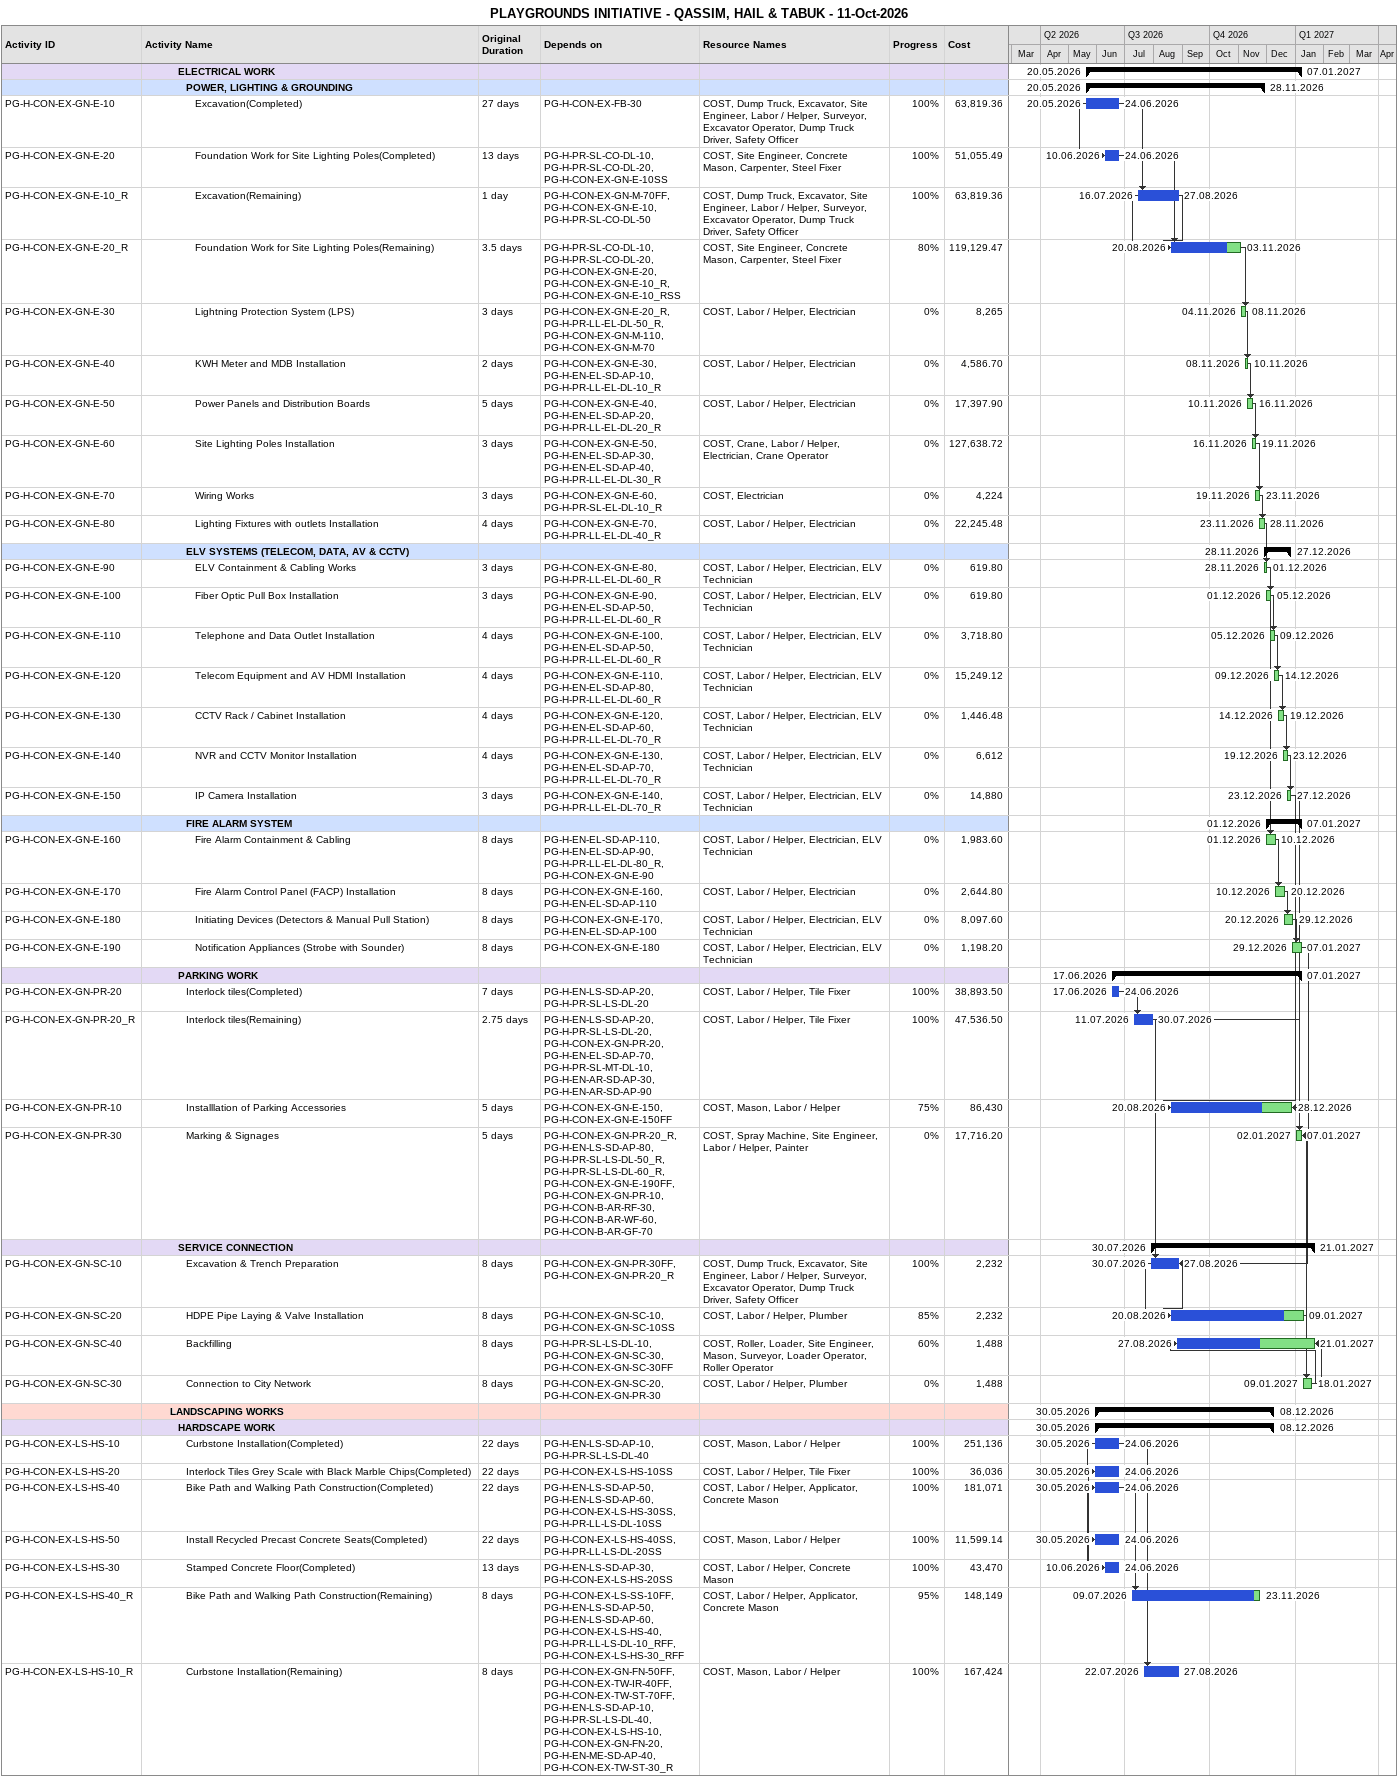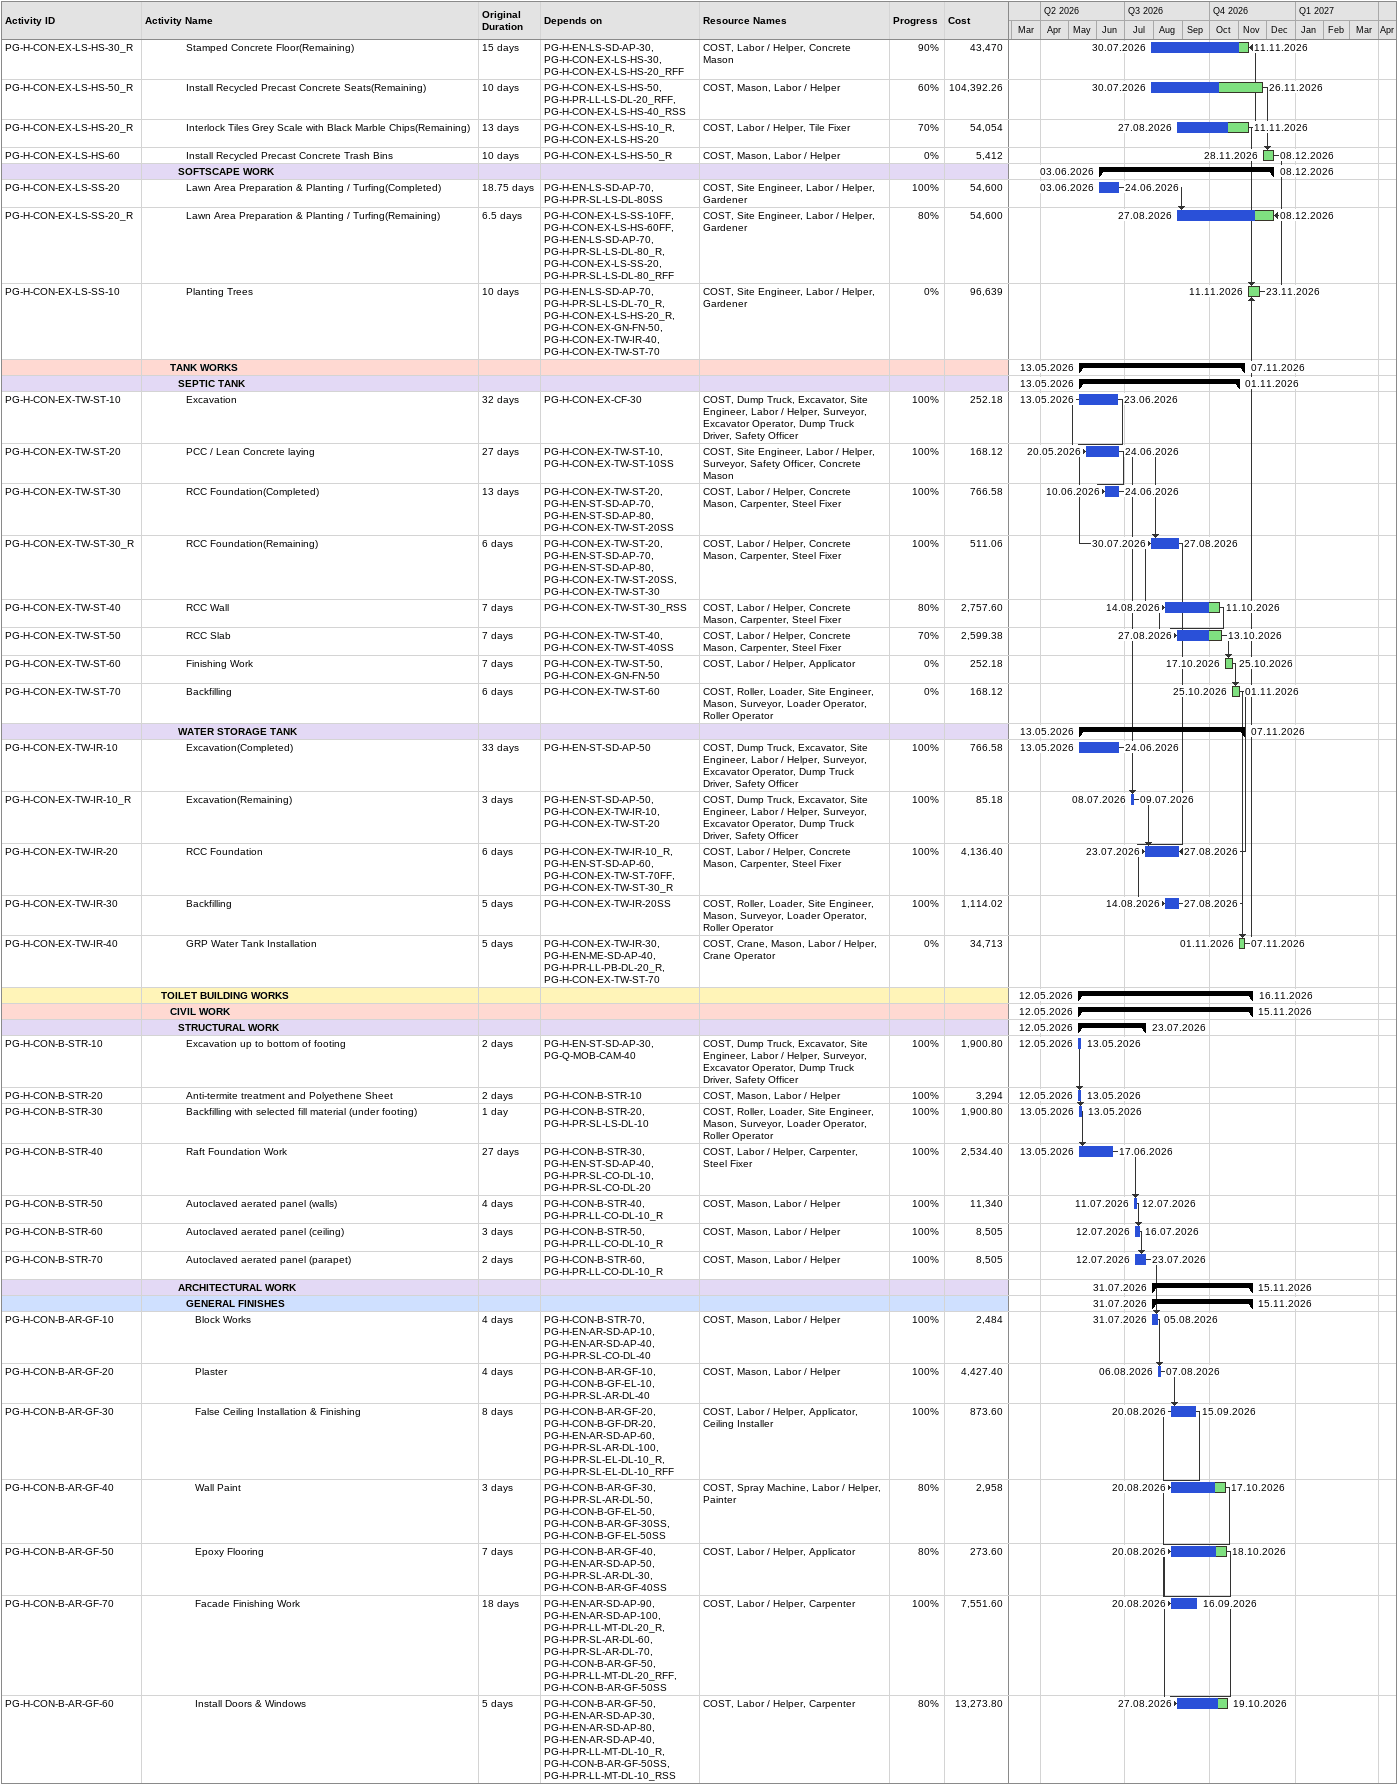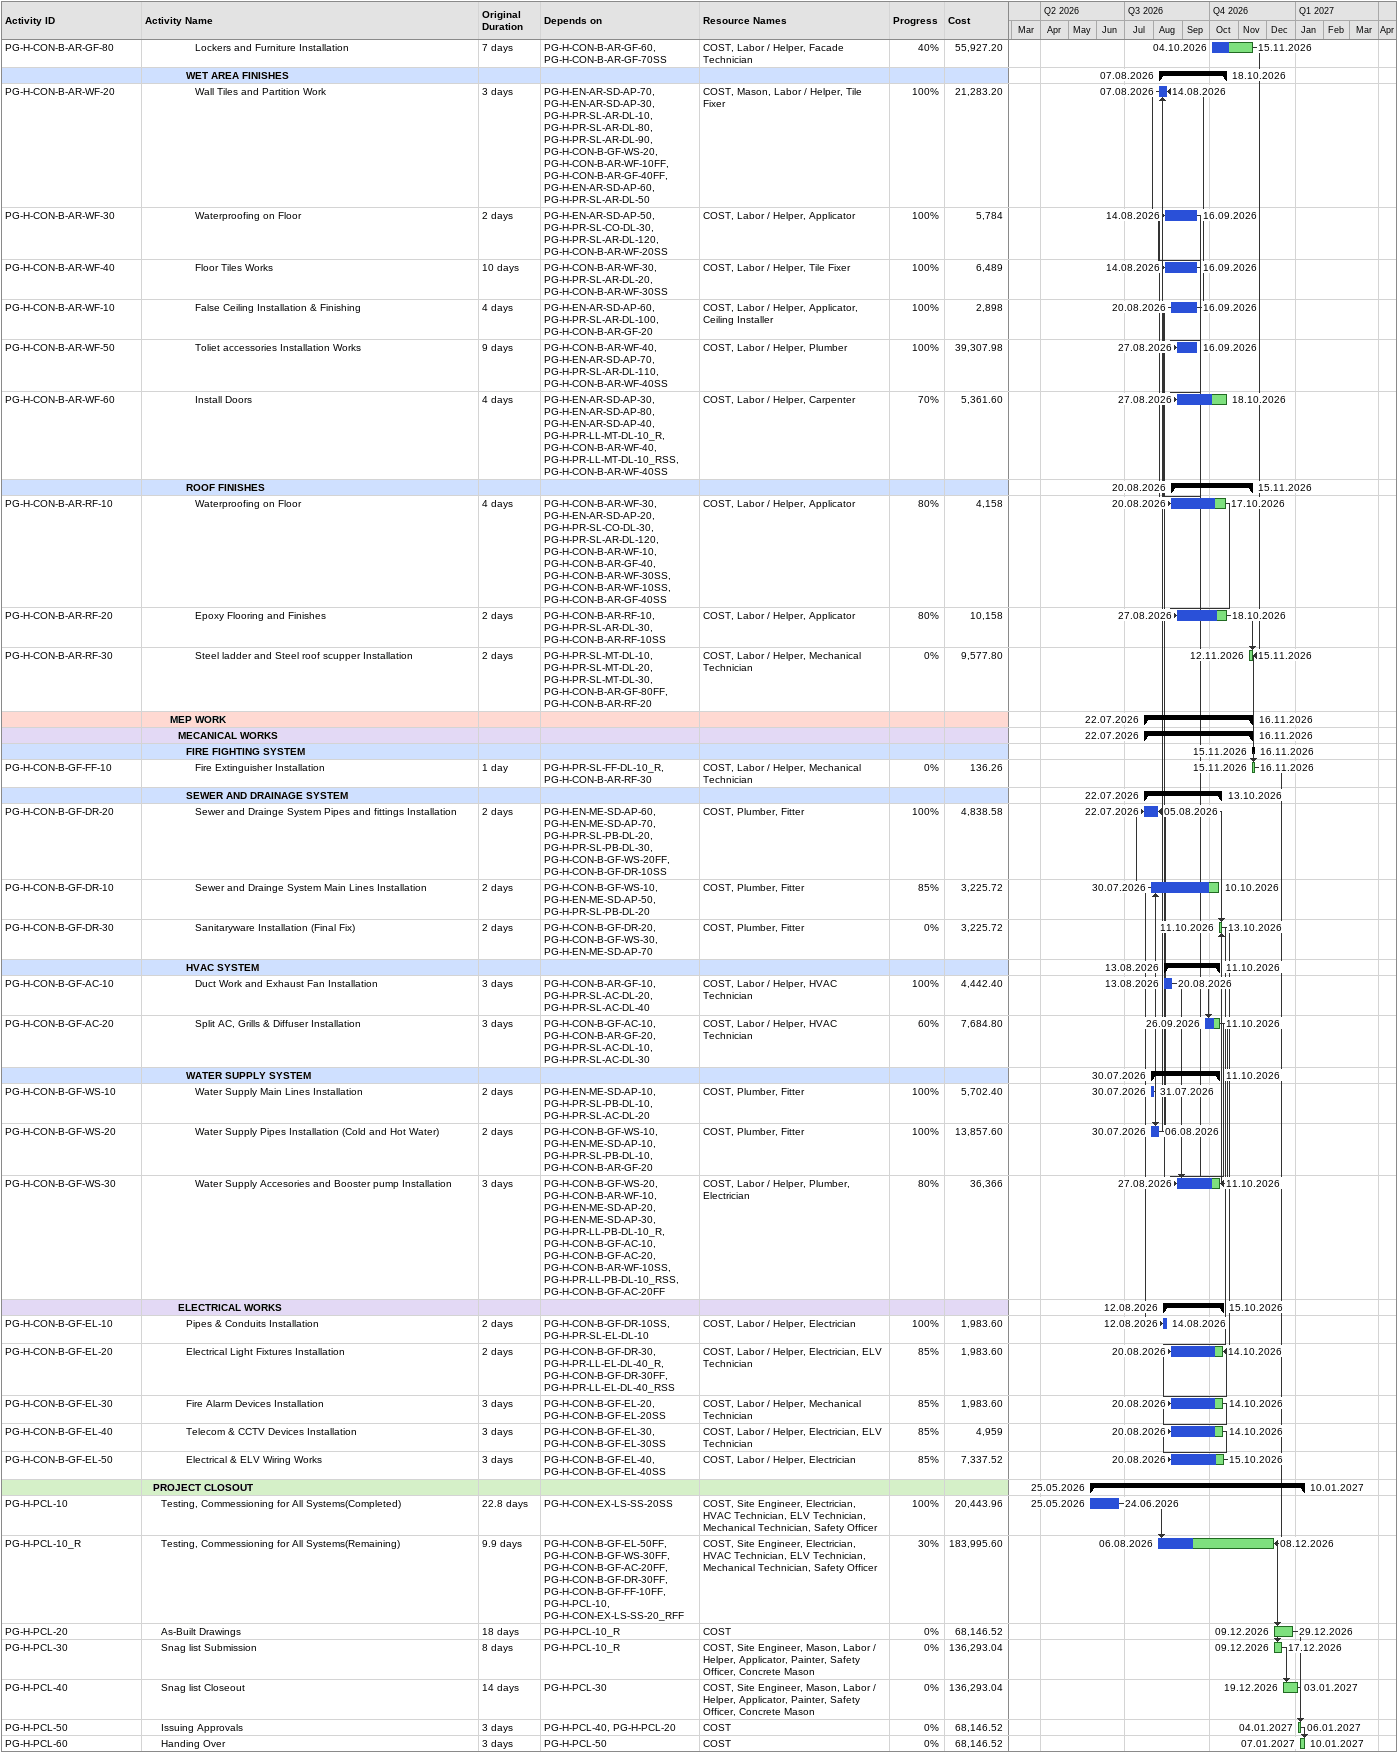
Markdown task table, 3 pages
PLAYGROUNDS INITIATIVE - QASSIM, HAIL & TABUK - 11-Oct-2026

| ID | Level | Task | Original duration | Start | Finish | Predecessors | Resources | % complete | Cost |
|---|---|---|---|---|---|---|---|---|---|
|  | 5 | **ELECTRICAL WORK** |  | 2026-05-20 | 2027-01-07 |  |  |  |  |
|  | 6 | **POWER, LIGHTING & GROUNDING** |  | 2026-05-20 | 2026-11-28 |  |  |  |  |
| PG-H-CON-EX-GN-E-10 | 7 | Excavation(Completed) | 27d | 2026-05-20 | 2026-06-24 | PG-H-CON-EX-FB-30 | COST, Dump Truck, Excavator, Site Engineer, Labor / Helper, Surveyor, Excavator Operator, Dump Truck Driver, Safety Officer | 100 | 63819.36 |
| PG-H-CON-EX-GN-E-20 | 7 | Foundation Work for Site Lighting Poles(Completed) | 13d | 2026-06-10 | 2026-06-24 | PG-H-PR-SL-CO-DL-10, PG-H-PR-SL-CO-DL-20, PG-H-CON-EX-GN-E-10SS | COST, Site Engineer, Concrete Mason, Carpenter, Steel Fixer | 100 | 51055.49 |
| PG-H-CON-EX-GN-E-10_R | 7 | Excavation(Remaining) | 1d | 2026-07-16 | 2026-08-27 | PG-H-CON-EX-GN-M-70FF, PG-H-CON-EX-GN-E-10, PG-H-PR-SL-CO-DL-50 | COST, Dump Truck, Excavator, Site Engineer, Labor / Helper, Surveyor, Excavator Operator, Dump Truck Driver, Safety Officer | 100 | 63819.36 |
| PG-H-CON-EX-GN-E-20_R | 7 | Foundation Work for Site Lighting Poles(Remaining) | 3.5d | 2026-08-20 | 2026-11-03 | PG-H-PR-SL-CO-DL-10, PG-H-PR-SL-CO-DL-20, PG-H-CON-EX-GN-E-20, PG-H-CON-EX-GN-E-10_R, PG-H-CON-EX-GN-E-10_RSS | COST, Site Engineer, Concrete Mason, Carpenter, Steel Fixer | 80 | 119129.47 |
| PG-H-CON-EX-GN-E-30 | 7 | Lightning Protection System (LPS) | 3d | 2026-11-04 | 2026-11-08 | PG-H-CON-EX-GN-E-20_R, PG-H-PR-LL-EL-DL-50_R, PG-H-CON-EX-GN-M-110, PG-H-CON-EX-GN-M-70 | COST, Labor / Helper, Electrician | 0 | 8265 |
| PG-H-CON-EX-GN-E-40 | 7 | KWH Meter and MDB Installation | 2d | 2026-11-08 | 2026-11-10 | PG-H-CON-EX-GN-E-30, PG-H-EN-EL-SD-AP-10, PG-H-PR-LL-EL-DL-10_R | COST, Labor / Helper, Electrician | 0 | 4586.70 |
| PG-H-CON-EX-GN-E-50 | 7 | Power Panels and Distribution Boards | 5d | 2026-11-10 | 2026-11-16 | PG-H-CON-EX-GN-E-40, PG-H-EN-EL-SD-AP-20, PG-H-PR-LL-EL-DL-20_R | COST, Labor / Helper, Electrician | 0 | 17397.90 |
| PG-H-CON-EX-GN-E-60 | 7 | Site Lighting Poles Installation | 3d | 2026-11-16 | 2026-11-19 | PG-H-CON-EX-GN-E-50, PG-H-EN-EL-SD-AP-30, PG-H-EN-EL-SD-AP-40, PG-H-PR-LL-EL-DL-30_R | COST, Crane, Labor / Helper, Electrician, Crane Operator | 0 | 127638.72 |
| PG-H-CON-EX-GN-E-70 | 7 | Wiring Works | 3d | 2026-11-19 | 2026-11-23 | PG-H-CON-EX-GN-E-60, PG-H-PR-SL-EL-DL-10_R | COST, Electrician | 0 | 4224 |
| PG-H-CON-EX-GN-E-80 | 7 | Lighting Fixtures with outlets Installation | 4d | 2026-11-23 | 2026-11-28 | PG-H-CON-EX-GN-E-70, PG-H-PR-LL-EL-DL-40_R | COST, Labor / Helper, Electrician | 0 | 22245.48 |
|  | 6 | **ELV SYSTEMS (TELECOM, DATA, AV & CCTV)** |  | 2026-11-28 | 2026-12-27 |  |  |  |  |
| PG-H-CON-EX-GN-E-90 | 7 | ELV Containment & Cabling Works | 3d | 2026-11-28 | 2026-12-01 | PG-H-CON-EX-GN-E-80, PG-H-PR-LL-EL-DL-60_R | COST, Labor / Helper, Electrician, ELV Technician | 0 | 619.80 |
| PG-H-CON-EX-GN-E-100 | 7 | Fiber Optic Pull Box Installation | 3d | 2026-12-01 | 2026-12-05 | PG-H-CON-EX-GN-E-90, PG-H-EN-EL-SD-AP-50, PG-H-PR-LL-EL-DL-60_R | COST, Labor / Helper, Electrician, ELV Technician | 0 | 619.80 |
| PG-H-CON-EX-GN-E-110 | 7 | Telephone and Data Outlet Installation | 4d | 2026-12-05 | 2026-12-09 | PG-H-CON-EX-GN-E-100, PG-H-EN-EL-SD-AP-50, PG-H-PR-LL-EL-DL-60_R | COST, Labor / Helper, Electrician, ELV Technician | 0 | 3718.80 |
| PG-H-CON-EX-GN-E-120 | 7 | Telecom Equipment and AV HDMI Installation | 4d | 2026-12-09 | 2026-12-14 | PG-H-CON-EX-GN-E-110, PG-H-EN-EL-SD-AP-80, PG-H-PR-LL-EL-DL-60_R | COST, Labor / Helper, Electrician, ELV Technician | 0 | 15249.12 |
| PG-H-CON-EX-GN-E-130 | 7 | CCTV Rack / Cabinet Installation | 4d | 2026-12-14 | 2026-12-19 | PG-H-CON-EX-GN-E-120, PG-H-EN-EL-SD-AP-60, PG-H-PR-LL-EL-DL-70_R | COST, Labor / Helper, Electrician, ELV Technician | 0 | 1446.48 |
| PG-H-CON-EX-GN-E-140 | 7 | NVR and CCTV Monitor Installation | 4d | 2026-12-19 | 2026-12-23 | PG-H-CON-EX-GN-E-130, PG-H-EN-EL-SD-AP-70, PG-H-PR-LL-EL-DL-70_R | COST, Labor / Helper, Electrician, ELV Technician | 0 | 6612 |
| PG-H-CON-EX-GN-E-150 | 7 | IP Camera Installation | 3d | 2026-12-23 | 2026-12-27 | PG-H-CON-EX-GN-E-140, PG-H-PR-LL-EL-DL-70_R | COST, Labor / Helper, Electrician, ELV Technician | 0 | 14880 |
|  | 6 | **FIRE ALARM SYSTEM** |  | 2026-12-01 | 2027-01-07 |  |  |  |  |
| PG-H-CON-EX-GN-E-160 | 7 | Fire Alarm Containment & Cabling | 8d | 2026-12-01 | 2026-12-10 | PG-H-EN-EL-SD-AP-110, PG-H-EN-EL-SD-AP-90, PG-H-PR-LL-EL-DL-80_R, PG-H-CON-EX-GN-E-90 | COST, Labor / Helper, Electrician, ELV Technician | 0 | 1983.60 |
| PG-H-CON-EX-GN-E-170 | 7 | Fire Alarm Control Panel (FACP) Installation | 8d | 2026-12-10 | 2026-12-20 | PG-H-CON-EX-GN-E-160, PG-H-EN-EL-SD-AP-110 | COST, Labor / Helper, Electrician | 0 | 2644.80 |
| PG-H-CON-EX-GN-E-180 | 7 | Initiating Devices (Detectors & Manual Pull Station) | 8d | 2026-12-20 | 2026-12-29 | PG-H-CON-EX-GN-E-170, PG-H-EN-EL-SD-AP-100 | COST, Labor / Helper, Electrician, ELV Technician | 0 | 8097.60 |
| PG-H-CON-EX-GN-E-190 | 7 | Notification Appliances (Strobe with Sounder) | 8d | 2026-12-29 | 2027-01-07 | PG-H-CON-EX-GN-E-180 | COST, Labor / Helper, Electrician, ELV Technician | 0 | 1198.20 |
|  | 5 | **PARKING WORK** |  | 2026-06-17 | 2027-01-07 |  |  |  |  |
| PG-H-CON-EX-GN-PR-20 | 6 | Interlock tiles(Completed) | 7d | 2026-06-17 | 2026-06-24 | PG-H-EN-LS-SD-AP-20, PG-H-PR-SL-LS-DL-20 | COST, Labor / Helper, Tile Fixer | 100 | 38893.50 |
| PG-H-CON-EX-GN-PR-20_R | 6 | Interlock tiles(Remaining) | 2.75d | 2026-07-11 | 2026-07-30 | PG-H-EN-LS-SD-AP-20, PG-H-PR-SL-LS-DL-20, PG-H-CON-EX-GN-PR-20, PG-H-EN-EL-SD-AP-70, PG-H-PR-SL-MT-DL-10, PG-H-EN-AR-SD-AP-30, PG-H-EN-AR-SD-AP-90 | COST, Labor / Helper, Tile Fixer | 100 | 47536.50 |
| PG-H-CON-EX-GN-PR-10 | 6 | Installlation of Parking Accessories | 5d | 2026-08-20 | 2026-12-28 | PG-H-CON-EX-GN-E-150, PG-H-CON-EX-GN-E-150FF | COST, Mason, Labor / Helper | 75 | 86430 |
| PG-H-CON-EX-GN-PR-30 | 6 | Marking & Signages | 5d | 2027-01-02 | 2027-01-07 | PG-H-CON-EX-GN-PR-20_R, PG-H-EN-LS-SD-AP-80, PG-H-PR-SL-LS-DL-50_R, PG-H-PR-SL-LS-DL-60_R, PG-H-CON-EX-GN-E-190FF, PG-H-CON-EX-GN-PR-10, PG-H-CON-B-AR-RF-30, PG-H-CON-B-AR-WF-60, PG-H-CON-B-AR-GF-70 | COST, Spray Machine, Site Engineer, Labor / Helper, Painter | 0 | 17716.20 |
|  | 5 | **SERVICE CONNECTION** |  | 2026-07-30 | 2027-01-21 |  |  |  |  |
| PG-H-CON-EX-GN-SC-10 | 6 | Excavation & Trench Preparation | 8d | 2026-07-30 | 2026-08-27 | PG-H-CON-EX-GN-PR-30FF, PG-H-CON-EX-GN-PR-20_R | COST, Dump Truck, Excavator, Site Engineer, Labor / Helper, Surveyor, Excavator Operator, Dump Truck Driver, Safety Officer | 100 | 2232 |
| PG-H-CON-EX-GN-SC-20 | 6 | HDPE Pipe Laying & Valve Installation | 8d | 2026-08-20 | 2027-01-09 | PG-H-CON-EX-GN-SC-10, PG-H-CON-EX-GN-SC-10SS | COST, Labor / Helper, Plumber | 85 | 2232 |
| PG-H-CON-EX-GN-SC-40 | 6 | Backfilling | 8d | 2026-08-27 | 2027-01-21 | PG-H-PR-SL-LS-DL-10, PG-H-CON-EX-GN-SC-30, PG-H-CON-EX-GN-SC-30FF | COST, Roller, Loader, Site Engineer, Mason, Surveyor, Loader Operator, Roller Operator | 60 | 1488 |
| PG-H-CON-EX-GN-SC-30 | 6 | Connection to City Network | 8d | 2027-01-09 | 2027-01-18 | PG-H-CON-EX-GN-SC-20, PG-H-CON-EX-GN-PR-30 | COST, Labor / Helper, Plumber | 0 | 1488 |
|  | 4 | **LANDSCAPING WORKS** |  | 2026-05-30 | 2026-12-08 |  |  |  |  |
|  | 5 | **HARDSCAPE WORK** |  | 2026-05-30 | 2026-12-08 |  |  |  |  |
| PG-H-CON-EX-LS-HS-10 | 6 | Curbstone Installation(Completed) | 22d | 2026-05-30 | 2026-06-24 | PG-H-EN-LS-SD-AP-10, PG-H-PR-SL-LS-DL-40 | COST, Mason, Labor / Helper | 100 | 251136 |
| PG-H-CON-EX-LS-HS-20 | 6 | Interlock Tiles Grey Scale with Black Marble Chips(Completed) | 22d | 2026-05-30 | 2026-06-24 | PG-H-CON-EX-LS-HS-10SS | COST, Labor / Helper, Tile Fixer | 100 | 36036 |
| PG-H-CON-EX-LS-HS-40 | 6 | Bike Path and Walking Path Construction(Completed) | 22d | 2026-05-30 | 2026-06-24 | PG-H-EN-LS-SD-AP-50, PG-H-EN-LS-SD-AP-60, PG-H-CON-EX-LS-HS-30SS, PG-H-PR-LL-LS-DL-10SS | COST, Labor / Helper, Applicator, Concrete Mason | 100 | 181071 |
| PG-H-CON-EX-LS-HS-50 | 6 | Install Recycled Precast Concrete Seats(Completed) | 22d | 2026-05-30 | 2026-06-24 | PG-H-CON-EX-LS-HS-40SS, PG-H-PR-LL-LS-DL-20SS | COST, Mason, Labor / Helper | 100 | 11599.14 |
| PG-H-CON-EX-LS-HS-30 | 6 | Stamped Concrete Floor(Completed) | 13d | 2026-06-10 | 2026-06-24 | PG-H-EN-LS-SD-AP-30, PG-H-CON-EX-LS-HS-20SS | COST, Labor / Helper, Concrete Mason | 100 | 43470 |
| PG-H-CON-EX-LS-HS-40_R | 6 | Bike Path and Walking Path Construction(Remaining) | 8d | 2026-07-09 | 2026-11-23 | PG-H-CON-EX-LS-SS-10FF, PG-H-EN-LS-SD-AP-50, PG-H-EN-LS-SD-AP-60, PG-H-CON-EX-LS-HS-40, PG-H-PR-LL-LS-DL-10_RFF, PG-H-CON-EX-LS-HS-30_RFF | COST, Labor / Helper, Applicator, Concrete Mason | 95 | 148149 |
| PG-H-CON-EX-LS-HS-10_R | 6 | Curbstone Installation(Remaining) | 8d | 2026-07-22 | 2026-08-27 | PG-H-CON-EX-GN-FN-50FF, PG-H-CON-EX-TW-IR-40FF, PG-H-CON-EX-TW-ST-70FF, PG-H-EN-LS-SD-AP-10, PG-H-PR-SL-LS-DL-40, PG-H-CON-EX-LS-HS-10, PG-H-CON-EX-GN-FN-20, PG-H-EN-ME-SD-AP-40, PG-H-CON-EX-TW-ST-30_R | COST, Mason, Labor / Helper | 100 | 167424 |
| PG-H-CON-EX-LS-HS-30_R | 6 | Stamped Concrete Floor(Remaining) | 15d | 2026-07-30 | 2026-11-11 | PG-H-EN-LS-SD-AP-30, PG-H-CON-EX-LS-HS-30, PG-H-CON-EX-LS-HS-20_RFF | COST, Labor / Helper, Concrete Mason | 90 | 43470 |
| PG-H-CON-EX-LS-HS-50_R | 6 | Install Recycled Precast Concrete Seats(Remaining) | 10d | 2026-07-30 | 2026-11-26 | PG-H-CON-EX-LS-HS-50, PG-H-PR-LL-LS-DL-20_RFF, PG-H-CON-EX-LS-HS-40_RSS | COST, Mason, Labor / Helper | 60 | 104392.26 |
| PG-H-CON-EX-LS-HS-20_R | 6 | Interlock Tiles Grey Scale with Black Marble Chips(Remaining) | 13d | 2026-08-27 | 2026-11-11 | PG-H-CON-EX-LS-HS-10_R, PG-H-CON-EX-LS-HS-20 | COST, Labor / Helper, Tile Fixer | 70 | 54054 |
| PG-H-CON-EX-LS-HS-60 | 6 | Install Recycled Precast Concrete Trash Bins | 10d | 2026-11-28 | 2026-12-08 | PG-H-CON-EX-LS-HS-50_R | COST, Mason, Labor / Helper | 0 | 5412 |
|  | 5 | **SOFTSCAPE WORK** |  | 2026-06-03 | 2026-12-08 |  |  |  |  |
| PG-H-CON-EX-LS-SS-20 | 6 | Lawn Area Preparation & Planting / Turfing(Completed) | 18.75d | 2026-06-03 | 2026-06-24 | PG-H-EN-LS-SD-AP-70, PG-H-PR-SL-LS-DL-80SS | COST, Site Engineer, Labor / Helper, Gardener | 100 | 54600 |
| PG-H-CON-EX-LS-SS-20_R | 6 | Lawn Area Preparation & Planting / Turfing(Remaining) | 6.5d | 2026-08-27 | 2026-12-08 | PG-H-CON-EX-LS-SS-10FF, PG-H-CON-EX-LS-HS-60FF, PG-H-EN-LS-SD-AP-70, PG-H-PR-SL-LS-DL-80_R, PG-H-CON-EX-LS-SS-20, PG-H-PR-SL-LS-DL-80_RFF | COST, Site Engineer, Labor / Helper, Gardener | 80 | 54600 |
| PG-H-CON-EX-LS-SS-10 | 6 | Planting Trees | 10d | 2026-11-11 | 2026-11-23 | PG-H-EN-LS-SD-AP-70, PG-H-PR-SL-LS-DL-70_R, PG-H-CON-EX-LS-HS-20_R, PG-H-CON-EX-GN-FN-50, PG-H-CON-EX-TW-IR-40, PG-H-CON-EX-TW-ST-70 | COST, Site Engineer, Labor / Helper, Gardener | 0 | 96639 |
|  | 4 | **TANK WORKS** |  | 2026-05-13 | 2026-11-07 |  |  |  |  |
|  | 5 | **SEPTIC TANK** |  | 2026-05-13 | 2026-11-01 |  |  |  |  |
| PG-H-CON-EX-TW-ST-10 | 6 | Excavation | 32d | 2026-05-13 | 2026-06-23 | PG-H-CON-EX-CF-30 | COST, Dump Truck, Excavator, Site Engineer, Labor / Helper, Surveyor, Excavator Operator, Dump Truck Driver, Safety Officer | 100 | 252.18 |
| PG-H-CON-EX-TW-ST-20 | 6 | PCC / Lean Concrete laying | 27d | 2026-05-20 | 2026-06-24 | PG-H-CON-EX-TW-ST-10, PG-H-CON-EX-TW-ST-10SS | COST, Site Engineer, Labor / Helper, Surveyor, Safety Officer, Concrete Mason | 100 | 168.12 |
| PG-H-CON-EX-TW-ST-30 | 6 | RCC Foundation(Completed) | 13d | 2026-06-10 | 2026-06-24 | PG-H-CON-EX-TW-ST-20, PG-H-EN-ST-SD-AP-70, PG-H-EN-ST-SD-AP-80, PG-H-CON-EX-TW-ST-20SS | COST, Labor / Helper, Concrete Mason, Carpenter, Steel Fixer | 100 | 766.58 |
| PG-H-CON-EX-TW-ST-30_R | 6 | RCC Foundation(Remaining) | 6d | 2026-07-30 | 2026-08-27 | PG-H-CON-EX-TW-ST-20, PG-H-EN-ST-SD-AP-70, PG-H-EN-ST-SD-AP-80, PG-H-CON-EX-TW-ST-20SS, PG-H-CON-EX-TW-ST-30 | COST, Labor / Helper, Concrete Mason, Carpenter, Steel Fixer | 100 | 511.06 |
| PG-H-CON-EX-TW-ST-40 | 6 | RCC Wall | 7d | 2026-08-14 | 2026-10-11 | PG-H-CON-EX-TW-ST-30_RSS | COST, Labor / Helper, Concrete Mason, Carpenter, Steel Fixer | 80 | 2757.60 |
| PG-H-CON-EX-TW-ST-50 | 6 | RCC Slab | 7d | 2026-08-27 | 2026-10-13 | PG-H-CON-EX-TW-ST-40, PG-H-CON-EX-TW-ST-40SS | COST, Labor / Helper, Concrete Mason, Carpenter, Steel Fixer | 70 | 2599.38 |
| PG-H-CON-EX-TW-ST-60 | 6 | Finishing Work | 7d | 2026-10-17 | 2026-10-25 | PG-H-CON-EX-TW-ST-50, PG-H-CON-EX-GN-FN-50 | COST, Labor / Helper, Applicator | 0 | 252.18 |
| PG-H-CON-EX-TW-ST-70 | 6 | Backfilling | 6d | 2026-10-25 | 2026-11-01 | PG-H-CON-EX-TW-ST-60 | COST, Roller, Loader, Site Engineer, Mason, Surveyor, Loader Operator, Roller Operator | 0 | 168.12 |
|  | 5 | **WATER STORAGE TANK** |  | 2026-05-13 | 2026-11-07 |  |  |  |  |
| PG-H-CON-EX-TW-IR-10 | 6 | Excavation(Completed) | 33d | 2026-05-13 | 2026-06-24 | PG-H-EN-ST-SD-AP-50 | COST, Dump Truck, Excavator, Site Engineer, Labor / Helper, Surveyor, Excavator Operator, Dump Truck Driver, Safety Officer | 100 | 766.58 |
| PG-H-CON-EX-TW-IR-10_R | 6 | Excavation(Remaining) | 3d | 2026-07-08 | 2026-07-09 | PG-H-EN-ST-SD-AP-50, PG-H-CON-EX-TW-IR-10, PG-H-CON-EX-TW-ST-20 | COST, Dump Truck, Excavator, Site Engineer, Labor / Helper, Surveyor, Excavator Operator, Dump Truck Driver, Safety Officer | 100 | 85.18 |
| PG-H-CON-EX-TW-IR-20 | 6 | RCC Foundation | 6d | 2026-07-23 | 2026-08-27 | PG-H-CON-EX-TW-IR-10_R, PG-H-EN-ST-SD-AP-60, PG-H-CON-EX-TW-ST-70FF, PG-H-CON-EX-TW-ST-30_R | COST, Labor / Helper, Concrete Mason, Carpenter, Steel Fixer | 100 | 4136.40 |
| PG-H-CON-EX-TW-IR-30 | 6 | Backfilling | 5d | 2026-08-14 | 2026-08-27 | PG-H-CON-EX-TW-IR-20SS | COST, Roller, Loader, Site Engineer, Mason, Surveyor, Loader Operator, Roller Operator | 100 | 1114.02 |
| PG-H-CON-EX-TW-IR-40 | 6 | GRP Water Tank Installation | 5d | 2026-11-01 | 2026-11-07 | PG-H-CON-EX-TW-IR-30, PG-H-EN-ME-SD-AP-40, PG-H-PR-LL-PB-DL-20_R, PG-H-CON-EX-TW-ST-70 | COST, Crane, Mason, Labor / Helper, Crane Operator | 0 | 34713 |
|  | 3 | **TOILET BUILDING WORKS** |  | 2026-05-12 | 2026-11-16 |  |  |  |  |
|  | 4 | **CIVIL WORK** |  | 2026-05-12 | 2026-11-15 |  |  |  |  |
|  | 5 | **STRUCTURAL WORK** |  | 2026-05-12 | 2026-07-23 |  |  |  |  |
| PG-H-CON-B-STR-10 | 6 | Excavation up to bottom of footing | 2d | 2026-05-12 | 2026-05-13 | PG-H-EN-ST-SD-AP-30, PG-Q-MOB-CAM-40 | COST, Dump Truck, Excavator, Site Engineer, Labor / Helper, Surveyor, Excavator Operator, Dump Truck Driver, Safety Officer | 100 | 1900.80 |
| PG-H-CON-B-STR-20 | 6 | Anti-termite treatment and Polyethene Sheet | 2d | 2026-05-12 | 2026-05-13 | PG-H-CON-B-STR-10 | COST, Mason, Labor / Helper | 100 | 3294 |
| PG-H-CON-B-STR-30 | 6 | Backfilling with selected fill material (under footing) | 1d | 2026-05-13 | 2026-05-13 | PG-H-CON-B-STR-20, PG-H-PR-SL-LS-DL-10 | COST, Roller, Loader, Site Engineer, Mason, Surveyor, Loader Operator, Roller Operator | 100 | 1900.80 |
| PG-H-CON-B-STR-40 | 6 | Raft Foundation Work | 27d | 2026-05-13 | 2026-06-17 | PG-H-CON-B-STR-30, PG-H-EN-ST-SD-AP-40, PG-H-PR-SL-CO-DL-10, PG-H-PR-SL-CO-DL-20 | COST, Labor / Helper, Carpenter, Steel Fixer | 100 | 2534.40 |
| PG-H-CON-B-STR-50 | 6 | Autoclaved aerated panel (walls) | 4d | 2026-07-11 | 2026-07-12 | PG-H-CON-B-STR-40, PG-H-PR-LL-CO-DL-10_R | COST, Mason, Labor / Helper | 100 | 11340 |
| PG-H-CON-B-STR-60 | 6 | Autoclaved aerated panel (ceiling) | 3d | 2026-07-12 | 2026-07-16 | PG-H-CON-B-STR-50, PG-H-PR-LL-CO-DL-10_R | COST, Mason, Labor / Helper | 100 | 8505 |
| PG-H-CON-B-STR-70 | 6 | Autoclaved aerated panel (parapet) | 2d | 2026-07-12 | 2026-07-23 | PG-H-CON-B-STR-60, PG-H-PR-LL-CO-DL-10_R | COST, Mason, Labor / Helper | 100 | 8505 |
|  | 5 | **ARCHITECTURAL WORK** |  | 2026-07-31 | 2026-11-15 |  |  |  |  |
|  | 6 | **GENERAL FINISHES** |  | 2026-07-31 | 2026-11-15 |  |  |  |  |
| PG-H-CON-B-AR-GF-10 | 7 | Block Works | 4d | 2026-07-31 | 2026-08-05 | PG-H-CON-B-STR-70, PG-H-EN-AR-SD-AP-10, PG-H-EN-AR-SD-AP-40, PG-H-PR-SL-CO-DL-40 | COST, Mason, Labor / Helper | 100 | 2484 |
| PG-H-CON-B-AR-GF-20 | 7 | Plaster | 4d | 2026-08-06 | 2026-08-07 | PG-H-CON-B-AR-GF-10, PG-H-CON-B-GF-EL-10, PG-H-PR-SL-AR-DL-40 | COST, Mason, Labor / Helper | 100 | 4427.40 |
| PG-H-CON-B-AR-GF-30 | 7 | False Ceiling Installation & Finishing | 8d | 2026-08-20 | 2026-09-15 | PG-H-CON-B-AR-GF-20, PG-H-CON-B-GF-DR-20, PG-H-EN-AR-SD-AP-60, PG-H-PR-SL-AR-DL-100, PG-H-PR-SL-EL-DL-10_R, PG-H-PR-SL-EL-DL-10_RFF | COST, Labor / Helper, Applicator, Ceiling Installer | 100 | 873.60 |
| PG-H-CON-B-AR-GF-40 | 7 | Wall Paint | 3d | 2026-08-20 | 2026-10-17 | PG-H-CON-B-AR-GF-30, PG-H-PR-SL-AR-DL-50, PG-H-CON-B-GF-EL-50, PG-H-CON-B-AR-GF-30SS, PG-H-CON-B-GF-EL-50SS | COST, Spray Machine, Labor / Helper, Painter | 80 | 2958 |
| PG-H-CON-B-AR-GF-50 | 7 | Epoxy Flooring | 7d | 2026-08-20 | 2026-10-18 | PG-H-CON-B-AR-GF-40, PG-H-EN-AR-SD-AP-50, PG-H-PR-SL-AR-DL-30, PG-H-CON-B-AR-GF-40SS | COST, Labor / Helper, Applicator | 80 | 273.60 |
| PG-H-CON-B-AR-GF-70 | 7 | Facade Finishing Work | 18d | 2026-08-20 | 2026-09-16 | PG-H-EN-AR-SD-AP-90, PG-H-EN-AR-SD-AP-100, PG-H-PR-LL-MT-DL-20_R, PG-H-PR-SL-AR-DL-60, PG-H-PR-SL-AR-DL-70, PG-H-CON-B-AR-GF-50, PG-H-PR-LL-MT-DL-20_RFF, PG-H-CON-B-AR-GF-50SS | COST, Labor / Helper, Carpenter | 100 | 7551.60 |
| PG-H-CON-B-AR-GF-60 | 7 | Install Doors & Windows | 5d | 2026-08-27 | 2026-10-19 | PG-H-CON-B-AR-GF-50, PG-H-EN-AR-SD-AP-30, PG-H-EN-AR-SD-AP-80, PG-H-EN-AR-SD-AP-40, PG-H-PR-LL-MT-DL-10_R, PG-H-CON-B-AR-GF-50SS, PG-H-PR-LL-MT-DL-10_RSS | COST, Labor / Helper, Carpenter | 80 | 13273.80 |
| PG-H-CON-B-AR-GF-80 | 7 | Lockers and Furniture Installation | 7d | 2026-10-04 | 2026-11-15 | PG-H-CON-B-AR-GF-60, PG-H-CON-B-AR-GF-70SS | COST, Labor / Helper, Facade Technician | 40 | 55927.20 |
|  | 6 | **WET AREA FINISHES** |  | 2026-08-07 | 2026-10-18 |  |  |  |  |
| PG-H-CON-B-AR-WF-20 | 7 | Wall Tiles and Partition Work | 3d | 2026-08-07 | 2026-08-14 | PG-H-EN-AR-SD-AP-70, PG-H-EN-AR-SD-AP-30, PG-H-PR-SL-AR-DL-10, PG-H-PR-SL-AR-DL-80, PG-H-PR-SL-AR-DL-90, PG-H-CON-B-GF-WS-20, PG-H-CON-B-AR-WF-10FF, PG-H-CON-B-AR-GF-40FF, PG-H-EN-AR-SD-AP-60, PG-H-PR-SL-AR-DL-50 | COST, Mason, Labor / Helper, Tile Fixer | 100 | 21283.20 |
| PG-H-CON-B-AR-WF-30 | 7 | Waterproofing on Floor | 2d | 2026-08-14 | 2026-09-16 | PG-H-EN-AR-SD-AP-50, PG-H-PR-SL-CO-DL-30, PG-H-PR-SL-AR-DL-120, PG-H-CON-B-AR-WF-20SS | COST, Labor / Helper, Applicator | 100 | 5784 |
| PG-H-CON-B-AR-WF-40 | 7 | Floor Tiles Works | 10d | 2026-08-14 | 2026-09-16 | PG-H-CON-B-AR-WF-30, PG-H-PR-SL-AR-DL-20, PG-H-CON-B-AR-WF-30SS | COST, Labor / Helper, Tile Fixer | 100 | 6489 |
| PG-H-CON-B-AR-WF-10 | 7 | False Ceiling Installation & Finishing | 4d | 2026-08-20 | 2026-09-16 | PG-H-EN-AR-SD-AP-60, PG-H-PR-SL-AR-DL-100, PG-H-CON-B-AR-GF-20 | COST, Labor / Helper, Applicator, Ceiling Installer | 100 | 2898 |
| PG-H-CON-B-AR-WF-50 | 7 | Toliet accessories Installation Works | 9d | 2026-08-27 | 2026-09-16 | PG-H-CON-B-AR-WF-40, PG-H-EN-AR-SD-AP-70, PG-H-PR-SL-AR-DL-110, PG-H-CON-B-AR-WF-40SS | COST, Labor / Helper, Plumber | 100 | 39307.98 |
| PG-H-CON-B-AR-WF-60 | 7 | Install Doors | 4d | 2026-08-27 | 2026-10-18 | PG-H-EN-AR-SD-AP-30, PG-H-EN-AR-SD-AP-80, PG-H-EN-AR-SD-AP-40, PG-H-PR-LL-MT-DL-10_R, PG-H-CON-B-AR-WF-40, PG-H-PR-LL-MT-DL-10_RSS, PG-H-CON-B-AR-WF-40SS | COST, Labor / Helper, Carpenter | 70 | 5361.60 |
|  | 6 | **ROOF FINISHES** |  | 2026-08-20 | 2026-11-15 |  |  |  |  |
| PG-H-CON-B-AR-RF-10 | 7 | Waterproofing on Floor | 4d | 2026-08-20 | 2026-10-17 | PG-H-CON-B-AR-WF-30, PG-H-EN-AR-SD-AP-20, PG-H-PR-SL-CO-DL-30, PG-H-PR-SL-AR-DL-120, PG-H-CON-B-AR-WF-10, PG-H-CON-B-AR-GF-40, PG-H-CON-B-AR-WF-30SS, PG-H-CON-B-AR-WF-10SS, PG-H-CON-B-AR-GF-40SS | COST, Labor / Helper, Applicator | 80 | 4158 |
| PG-H-CON-B-AR-RF-20 | 7 | Epoxy Flooring and Finishes | 2d | 2026-08-27 | 2026-10-18 | PG-H-CON-B-AR-RF-10, PG-H-PR-SL-AR-DL-30, PG-H-CON-B-AR-RF-10SS | COST, Labor / Helper, Applicator | 80 | 10158 |
| PG-H-CON-B-AR-RF-30 | 7 | Steel ladder and Steel roof scupper Installation | 2d | 2026-11-12 | 2026-11-15 | PG-H-PR-SL-MT-DL-10, PG-H-PR-SL-MT-DL-20, PG-H-PR-SL-MT-DL-30, PG-H-CON-B-AR-GF-80FF, PG-H-CON-B-AR-RF-20 | COST, Labor / Helper, Mechanical Technician | 0 | 9577.80 |
|  | 4 | **MEP WORK** |  | 2026-07-22 | 2026-11-16 |  |  |  |  |
|  | 5 | **MECANICAL WORKS** |  | 2026-07-22 | 2026-11-16 |  |  |  |  |
|  | 6 | **FIRE FIGHTING SYSTEM** |  | 2026-11-15 | 2026-11-16 |  |  |  |  |
| PG-H-CON-B-GF-FF-10 | 7 | Fire Extinguisher Installation | 1d | 2026-11-15 | 2026-11-16 | PG-H-PR-SL-FF-DL-10_R, PG-H-CON-B-AR-RF-30 | COST, Labor / Helper, Mechanical Technician | 0 | 136.26 |
|  | 6 | **SEWER AND DRAINAGE SYSTEM** |  | 2026-07-22 | 2026-10-13 |  |  |  |  |
| PG-H-CON-B-GF-DR-20 | 7 | Sewer and Drainge System Pipes and fittings Installation | 2d | 2026-07-22 | 2026-08-05 | PG-H-EN-ME-SD-AP-60, PG-H-EN-ME-SD-AP-70, PG-H-PR-SL-PB-DL-20, PG-H-PR-SL-PB-DL-30, PG-H-CON-B-GF-WS-20FF, PG-H-CON-B-GF-DR-10SS | COST, Plumber, Fitter | 100 | 4838.58 |
| PG-H-CON-B-GF-DR-10 | 7 | Sewer and Drainge System Main Lines Installation | 2d | 2026-07-30 | 2026-10-10 | PG-H-CON-B-GF-WS-10, PG-H-EN-ME-SD-AP-50, PG-H-PR-SL-PB-DL-20 | COST, Plumber, Fitter | 85 | 3225.72 |
| PG-H-CON-B-GF-DR-30 | 7 | Sanitaryware Installation (Final Fix) | 2d | 2026-10-11 | 2026-10-13 | PG-H-CON-B-GF-DR-20, PG-H-CON-B-GF-WS-30, PG-H-EN-ME-SD-AP-70 | COST, Plumber, Fitter | 0 | 3225.72 |
|  | 6 | **HVAC SYSTEM** |  | 2026-08-13 | 2026-10-11 |  |  |  |  |
| PG-H-CON-B-GF-AC-10 | 7 | Duct Work and Exhaust Fan Installation | 3d | 2026-08-13 | 2026-08-20 | PG-H-CON-B-AR-GF-10, PG-H-PR-SL-AC-DL-20, PG-H-PR-SL-AC-DL-40 | COST, Labor / Helper, HVAC Technician | 100 | 4442.40 |
| PG-H-CON-B-GF-AC-20 | 7 | Split AC, Grills & Diffuser Installation | 3d | 2026-09-26 | 2026-10-11 | PG-H-CON-B-GF-AC-10, PG-H-CON-B-AR-GF-20, PG-H-PR-SL-AC-DL-10, PG-H-PR-SL-AC-DL-30 | COST, Labor / Helper, HVAC Technician | 60 | 7684.80 |
|  | 6 | **WATER SUPPLY SYSTEM** |  | 2026-07-30 | 2026-10-11 |  |  |  |  |
| PG-H-CON-B-GF-WS-10 | 7 | Water Supply Main Lines Installation | 2d | 2026-07-30 | 2026-07-31 | PG-H-EN-ME-SD-AP-10, PG-H-PR-SL-PB-DL-10, PG-H-PR-SL-AC-DL-20 | COST, Plumber, Fitter | 100 | 5702.40 |
| PG-H-CON-B-GF-WS-20 | 7 | Water Supply Pipes Installation (Cold and Hot Water) | 2d | 2026-07-30 | 2026-08-06 | PG-H-CON-B-GF-WS-10, PG-H-EN-ME-SD-AP-10, PG-H-PR-SL-PB-DL-10, PG-H-CON-B-AR-GF-20 | COST, Plumber, Fitter | 100 | 13857.60 |
| PG-H-CON-B-GF-WS-30 | 7 | Water Supply Accesories and Booster pump Installation | 3d | 2026-08-27 | 2026-10-11 | PG-H-CON-B-GF-WS-20, PG-H-CON-B-AR-WF-10, PG-H-EN-ME-SD-AP-20, PG-H-EN-ME-SD-AP-30, PG-H-PR-LL-PB-DL-10_R, PG-H-CON-B-GF-AC-10, PG-H-CON-B-GF-AC-20, PG-H-CON-B-AR-WF-10SS, PG-H-PR-LL-PB-DL-10_RSS, PG-H-CON-B-GF-AC-20FF | COST, Labor / Helper, Plumber, Electrician | 80 | 36366 |
|  | 5 | **ELECTRICAL WORKS** |  | 2026-08-12 | 2026-10-15 |  |  |  |  |
| PG-H-CON-B-GF-EL-10 | 6 | Pipes & Conduits Installation | 2d | 2026-08-12 | 2026-08-14 | PG-H-CON-B-GF-DR-10SS, PG-H-PR-SL-EL-DL-10 | COST, Labor / Helper, Electrician | 100 | 1983.60 |
| PG-H-CON-B-GF-EL-20 | 6 | Electrical Light Fixtures Installation | 2d | 2026-08-20 | 2026-10-14 | PG-H-CON-B-GF-DR-30, PG-H-PR-LL-EL-DL-40_R, PG-H-CON-B-GF-DR-30FF, PG-H-PR-LL-EL-DL-40_RSS | COST, Labor / Helper, Electrician, ELV Technician | 85 | 1983.60 |
| PG-H-CON-B-GF-EL-30 | 6 | Fire Alarm Devices Installation | 3d | 2026-08-20 | 2026-10-14 | PG-H-CON-B-GF-EL-20, PG-H-CON-B-GF-EL-20SS | COST, Labor / Helper, Mechanical Technician | 85 | 1983.60 |
| PG-H-CON-B-GF-EL-40 | 6 | Telecom & CCTV Devices Installation | 3d | 2026-08-20 | 2026-10-14 | PG-H-CON-B-GF-EL-30, PG-H-CON-B-GF-EL-30SS | COST, Labor / Helper, Electrician, ELV Technician | 85 | 4959 |
| PG-H-CON-B-GF-EL-50 | 6 | Electrical & ELV Wiring Works | 3d | 2026-08-20 | 2026-10-15 | PG-H-CON-B-GF-EL-40, PG-H-CON-B-GF-EL-40SS | COST, Labor / Helper, Electrician | 85 | 7337.52 |
|  | 2 | **PROJECT CLOSOUT** |  | 2026-05-25 | 2027-01-10 |  |  |  |  |
| PG-H-PCL-10 | 3 | Testing, Commessioning for All Systems(Completed) | 22.8d | 2026-05-25 | 2026-06-24 | PG-H-CON-EX-LS-SS-20SS | COST, Site Engineer, Electrician, HVAC Technician, ELV Technician, Mechanical Technician, Safety Officer | 100 | 20443.96 |
| PG-H-PCL-10_R | 3 | Testing, Commessioning for All Systems(Remaining) | 9.9d | 2026-08-06 | 2026-12-08 | PG-H-CON-B-GF-EL-50FF, PG-H-CON-B-GF-WS-30FF, PG-H-CON-B-GF-AC-20FF, PG-H-CON-B-GF-DR-30FF, PG-H-CON-B-GF-FF-10FF, PG-H-PCL-10, PG-H-CON-EX-LS-SS-20_RFF | COST, Site Engineer, Electrician, HVAC Technician, ELV Technician, Mechanical Technician, Safety Officer | 30 | 183995.60 |
| PG-H-PCL-20 | 3 | As-Built Drawings | 18d | 2026-12-09 | 2026-12-29 | PG-H-PCL-10_R | COST | 0 | 68146.52 |
| PG-H-PCL-30 | 3 | Snag list Submission | 8d | 2026-12-09 | 2026-12-17 | PG-H-PCL-10_R | COST, Site Engineer, Mason, Labor / Helper, Applicator, Painter, Safety Officer, Concrete Mason | 0 | 136293.04 |
| PG-H-PCL-40 | 3 | Snag list Closeout | 14d | 2026-12-19 | 2027-01-03 | PG-H-PCL-30 | COST, Site Engineer, Mason, Labor / Helper, Applicator, Painter, Safety Officer, Concrete Mason | 0 | 136293.04 |
| PG-H-PCL-50 | 3 | Issuing Approvals | 3d | 2027-01-04 | 2027-01-06 | PG-H-PCL-40, PG-H-PCL-20 | COST | 0 | 68146.52 |
| PG-H-PCL-60 | 3 | Handing Over | 3d | 2027-01-07 | 2027-01-10 | PG-H-PCL-50 | COST | 0 | 68146.52 |
